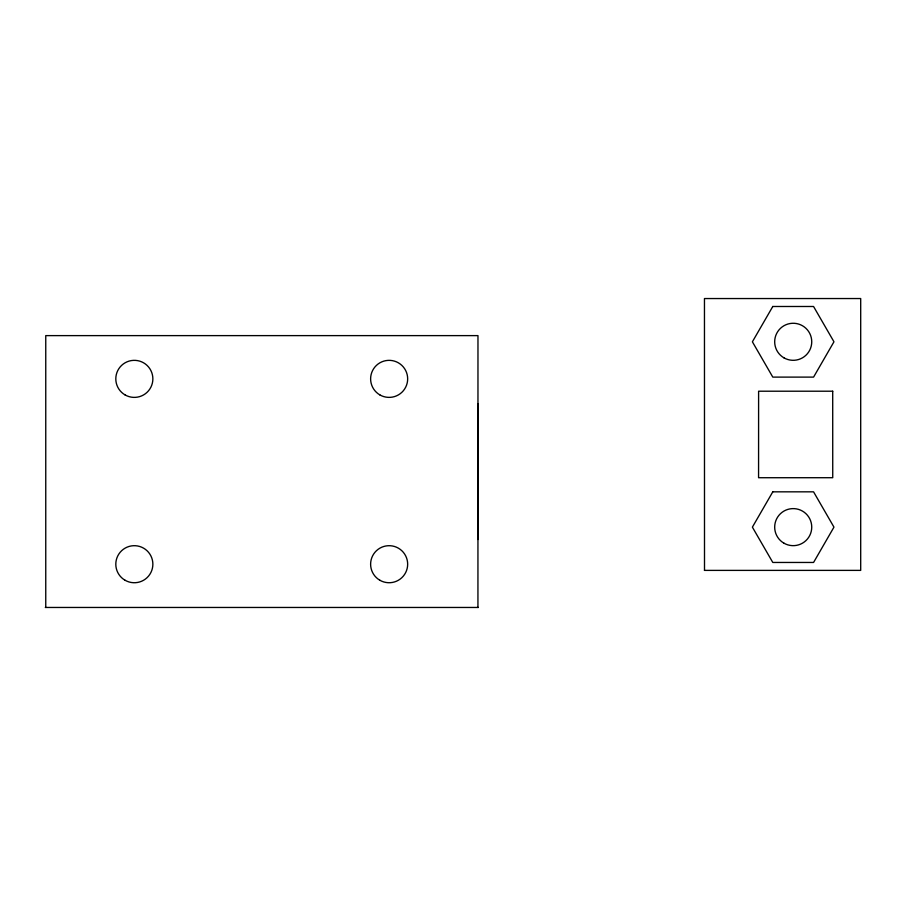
<?xml version="1.0" encoding="UTF-8"?>
<svg xmlns="http://www.w3.org/2000/svg" width="906" height="906" viewBox="0 0 906 906"><rect width="100%" height="100%" fill="white"/><g stroke="black" fill="none" stroke-linecap="round" stroke-linejoin="round"><path stroke-width="1.36" d="M832.705 391.222L832.739 477.711L758.571 477.722L758.605 391.211L832.739 391.211M704.46 570.395L860.7 570.384L860.7 298.538L704.46 298.55L704.506 570.384M45.3 607.462L478.425 607.462M478.096 403.578L478.096 539.5M477.938 607.462L477.972 335.616L45.753 335.616L45.753 607.462M772.795 306.477L752.388 341.8L772.795 377.111L813.577 377.111L833.962 341.789L813.554 306.488L772.773 306.488M772.795 491.822L752.388 527.145L772.795 562.456L813.577 562.456L833.962 527.133L813.554 491.833L772.773 491.833M379.874 580.259A18.539 18.539 0 0 0 407.666 564.212A18.539 18.539 0 0 0 379.874 548.164A18.539 18.539 0 0 0 379.874 580.259M125.062 580.259A18.539 18.539 0 0 0 152.865 564.212A18.539 18.539 0 0 0 125.062 548.164A18.539 18.539 0 0 0 125.062 580.259M379.874 394.914A18.539 18.539 0 0 0 407.666 378.867A18.539 18.539 0 0 0 379.874 362.819A18.539 18.539 0 0 0 379.874 394.914M125.062 394.914A18.539 18.539 0 0 0 152.865 378.867A18.539 18.539 0 0 0 125.062 362.819A18.539 18.539 0 0 0 125.062 394.914M783.939 357.836A18.539 18.539 0 0 0 811.742 341.789A18.539 18.539 0 0 0 783.939 325.741A18.539 18.539 0 0 0 783.939 357.836M783.939 543.181A18.539 18.539 0 0 0 811.742 527.133A18.539 18.539 0 0 0 783.939 511.086A18.539 18.539 0 0 0 783.939 543.181"/></g></svg>
